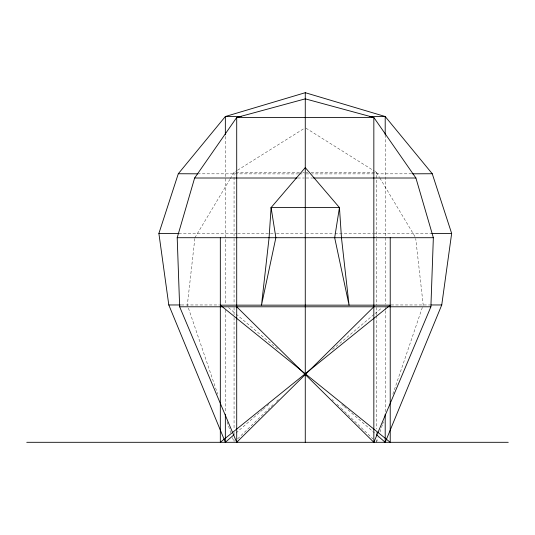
<?xml version="1.0" encoding="UTF-8"?>
<svg xmlns="http://www.w3.org/2000/svg" width="535" height="535" viewBox="0 0 535 535"><rect width="100%" height="100%" fill="white"/><g stroke="black" fill="none" stroke-linecap="round" stroke-linejoin="round"><path stroke-width="0.4" stroke-dasharray="2.67 2.01" d="M194.82 238.536L187.357 304.963L217.691 394.155M376.486 442.305L378.091 437.57M379.97 432.046L382.391 424.937M382.659 424.148L383.461 421.781M392.857 394.155L423.192 304.963L415.728 238.536M194.914 237.707L229.809 179.499M230.231 178.784L234.062 172.397L236.885 170.632M237.654 438.84L270.563 407.102M271.165 406.526L273.559 404.219M276.548 401.33L278.347 399.605M236.049 432.969L262.478 409.897M263.106 409.349L266.256 406.607M266.885 406.052L268.771 404.406M332.549 349.489L374.413 314.085M375.048 313.55L382.03 307.645M237.587 170.19L304.569 128.193M411.616 173.815L311.932 173.908M299.48 172.397L234.062 172.397L234.062 236.878M302.79 172.397L304.448 172.397M306.1 172.397L307.759 172.397M311.069 172.397L376.486 172.397L379.462 177.366M298.61 173.908L198.933 173.815M299.446 173.908L304.442 173.908M306.107 173.908L311.102 173.908M297.841 178.008L304.448 178.008M306.1 178.008L312.707 178.008M178.824 233.434L236.898 233.434M237.721 233.434L275.672 233.434M276.495 233.434L304.455 233.434M306.094 233.434L334.047 233.434M334.877 233.434L372.821 233.434M373.651 233.434L431.725 233.434M181.271 304.963L219.524 304.963M391.018 304.963L430.107 304.963M305.98 128.193L374.366 171.073M375.075 171.514L376.486 172.397L376.486 236.878M228.519 307.645L235.494 313.55M236.129 314.085L277.999 349.489M341.778 404.406L343.664 406.052M344.293 406.607L347.442 409.349M348.071 409.897L374.5 432.969M332.202 399.605L333.399 400.755M336.99 404.219L340.581 407.683M341.176 408.258L372.895 438.84M379.89 178.075L415.213 236.998M227.081 421.781L230.839 432.835M232.451 437.57L233.795 441.515M385.2 134.813L385.2 304.221M385.2 307.444L385.2 309.925M385.2 310.755L385.2 413.341M376.486 238.536L376.486 304.963M376.486 307.464L376.486 314.954M376.486 315.784L376.486 428.99M376.486 432.313L376.486 433.979M376.486 439.81L376.486 441.475M234.062 238.536L234.062 304.134M234.062 307.464L234.062 316.62M234.062 317.449L234.062 428.99M234.062 432.313L234.062 433.979M234.062 439.81L234.062 441.475M225.349 136.478L225.349 304.221M225.349 309.925L225.349 411.689"/><path stroke-width="0.8" d="M236.711 306.789L373.838 442.305L430.896 306.789L433.35 237.707L415.909 178.008L373.838 117.479L305.271 98.855L236.711 117.479L194.633 178.008L177.199 237.707L179.653 306.789L236.711 442.305L373.838 306.789M376.386 434.614L385.2 442.305L441.749 304.963L451.66 233.434L432.253 173.741L385.2 116.516L305.271 92.695L225.349 116.516L178.295 173.741L158.888 233.434L168.799 304.963L225.349 442.305L234.156 434.614M412.438 173.815L432.253 173.741M241.165 116.516L225.349 116.516L225.349 134.813M369.384 116.516L385.2 116.516L385.2 134.813M194.633 178.008L297.012 178.008M313.537 178.008L415.909 178.008M158.888 233.434L178.824 233.434M431.725 233.434L451.66 233.434M177.199 237.707L433.35 237.707M168.799 304.963L180.442 304.963M430.936 304.963L441.749 304.963M179.653 306.789L430.896 306.789M26.75 442.305L508.25 442.305M178.295 173.741L198.104 173.815M390.222 237.707L390.222 442.305L220.326 305.151L390.222 305.151L220.326 442.305L220.326 237.707M385.2 414.17L385.2 442.305M373.838 442.305L373.838 117.479L236.711 117.479L236.711 442.305M305.271 92.695L305.271 442.305M225.349 414.17L225.349 442.305M271.098 207.573L269.085 237.707L261.495 305.151L275.866 237.707L271.098 207.573L305.271 167.622L339.444 207.573L341.464 237.707L349.054 305.151L334.676 237.707L339.444 207.573L271.098 207.573"/></g></svg>
